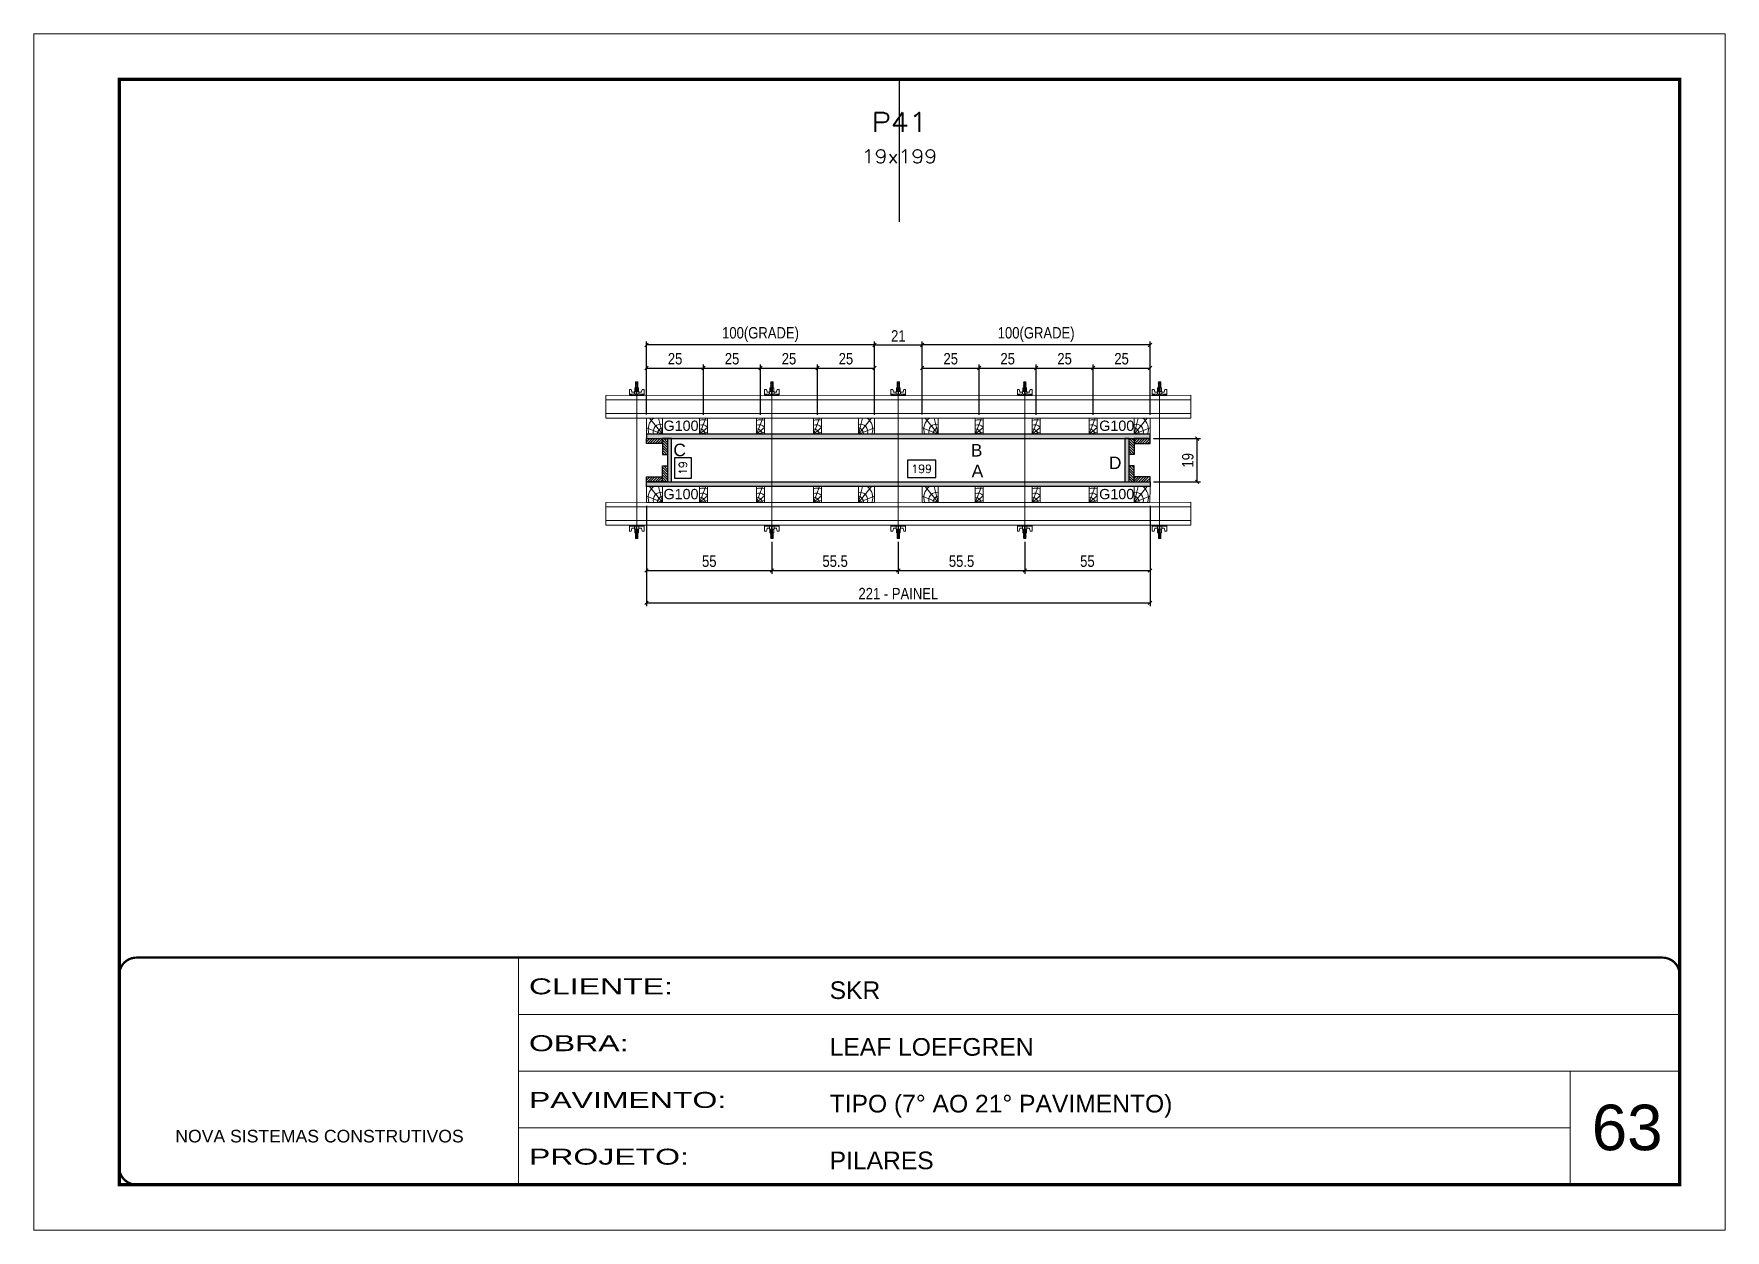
# Model space of a CAD drawing. Extents: x 14400 to 27878, y -21631 to 6985.
# Drawn here: x 17597 to 19082, y -11294 to -10244 of the extents above; entities that cross this region are included whole.
import ezdxf
from ezdxf.enums import TextEntityAlignment as Align

# ---------------------------------------------------------------- set-up
doc = ezdxf.new("R2010")
doc.units = 0
for name, pattern in [('CONTINUO', [0]), ('DASHED', [0.75, 0.5, -0.25]), ('HIDDEN', [0.375, 0.25, -0.125])]:
    doc.linetypes.add(name, pattern=pattern)
for name, color, linetype, lineweight in [('CARIMBO', 255, 'Continuous', 9), ('Folhas', 255, 'Continuous', 9), ('Hachura', 251, 'Continuous', 9), ('Madeira', 126, 'Continuous', 18), ('Perfil Metálico', 224, 'Continuous', 18), ('SARRAFO DE PRESSAO', 251, 'DASHED', 9), ('Texto Seção', 7, 'Continuous', 15)]:
    doc.layers.add(name, color=color, linetype=linetype, lineweight=lineweight)
for name, color, linetype in [('CHAPA', 1, 'Continuous'), ('COTA', 241, 'Continuous'), ('SARRAFO', 251, 'Continuous'), ('Texto de Titulo', 7, 'Continuous'), ('Texto Qtd Sarr', 242, 'Continuous'), ('TEXTO_GERAL', 7, 'Continuous')]:
    doc.layers.add(name, color=color, linetype=linetype)
doc.styles.add('ARIAL', font='arial.ttf')
doc.styles.add('COTA TECNICA 2X', font='techl___.ttf', dxfattribs={"height": 10})
doc.styles.add('ROMANS', font='romans.shx')
doc.styles.add('SANSSERIF', font='sas_____.pfb')
doc.styles.add('Tecnologia', font='')
doc.styles.get('Tecnologia').set_extended_font_data('Forgotten Futurist')
doc.dimstyles.new('SECAO PILAR', dxfattribs={"dimtxt": 10, "dimasz": 3, "dimexe": 3, "dimexo": 3, "dimgap": 3, "dimtad": 1, "dimdec": 1, "dimlfac": 0.5, "dimzin": 12, "dimdsep": 46, "dimtxsty": 'COTA TECNICA 2X', "dimblk1": 'OBLIQUE', "dimblk2": 'OBLIQUE', "dimsah": 1, "dimcen": 0.9, "dimclrd": 256, "dimclre": 256, "dimclrt": 256, "dimadec": 1, "dimazin": 3, "dimtfac": 1, "dimtdec": 1, "dimtmove": 0, "dimatfit": 3, "dimfxl": 1, "dimtolj": 1, "dimtzin": 12, "dimarcsym": 0})
doc.dimstyles.new('SECÇÃO 2', dxfattribs={"dimtxt": 7, "dimasz": 6, "dimexe": 0.18, "dimexo": 2, "dimgap": -4, "dimtad": 3, "dimdec": 1, "dimlfac": 0.5, "dimzin": 12, "dimdsep": 46, "dimtxsty": 'ROMANS', "dimblk": 'ARCHTICK', "dimcen": 0.09, "dimse1": 1, "dimse2": 1, "dimsd1": 1, "dimsd2": 1, "dimclrd": 180, "dimclre": 5, "dimclrt": 1, "dimadec": 0, "dimazin": 3, "dimtfac": 1, "dimtdec": 1, "dimtofl": 0, "dimtmove": 0, "dimatfit": 3, "dimldrblk": 'ARCHTICK', "dimfxl": 1, "dimtolj": 1, "dimtzin": 0, "dimarcsym": 0})
pattern_1 = [(315, (41044.775, -20102.1032), (1.12253202, 1.12253202), [])]
pattern_2 = [(315, (41044.775, -20090.1032), (1.12253202, 1.12253202), [])]

# ---------------------------------------------------------------- blocks, each defined once
blk = doc.blocks.new('9999999999')
at = {"color": 30, "linetype": 'CONTINUO'}
for p, q in [((98564.6, 34230.2), (98564.6, 34429.4)), ((98564.6, 34379.6), (99584, 34379.6)), ((98564.6, 34329.8), (99488, 34329.8)), ((99584, 34329.8), (99488, 34329.8)), ((99488, 34329.8), (99488, 34230.2)), ((98564.6, 34280), (99488, 34280))]:
    blk.add_line(p, q, dxfattribs=at)
at = {"color": 30, "linetype": 'CONTINUO', "const_width": 2}
blk.add_lwpolyline([(99584, 34230.2), (99584, 34414.4, 0.414214), (99569, 34429.4), (98229, 34429.4, 0.414214), (98214, 34414.4), (98214, 34245.2, 0.414214), (98229, 34230.2), (99584, 34230.2)], format="xyb", dxfattribs=at)
at = {"layer": 'Folhas'}
blk.add_lwpolyline([(98139, 34190.2), (99624, 34190.2), (99624, 35240.2), (98139, 35240.2)], close=True, dxfattribs=at)
at = {"layer": 'Folhas', "color": 30, "const_width": 3}
blk.add_lwpolyline([(98214, 34230.2), (99584, 34230.2), (99584, 35200.2), (98214, 35200.2)], close=True, dxfattribs=at)
at = {"color": 7, "linetype": 'Continuous', "ltscale": 5, "style": 'ARIAL'}
for s, height, p in [('SKR', 15.48, (98837.7, 34393.1)), ('LEAF LOEFGREN', 15.483, (98837.7, 34343.3)), ('TIPO (7° AO 21° PAVIMENTO)', 15.483, (98837.7, 34293.5)), ('NOVA SISTEMAS CONSTRUTIVOS', 11.059, (98263.2, 34267.2)), ('PILARES', 15.48, (98837.7, 34243.7))]:
    blk.add_text(s, height=height, dxfattribs=at).set_placement(p)
at = {"layer": 'Folhas', "color": 7, "style": 'Tecnologia', "width": 1.5}
for s, p in [('CLIENTE:', (98573.7, 34397.2)), ('OBRA:', (98573.7, 34347.3)), ('PAVIMENTO:', (98573.7, 34297.5)), ('PROJETO:', (98573.7, 34247.7))]:
    blk.add_text(s, height=14, dxfattribs=at).set_placement(p)
blk = doc.blocks.new('*D4770')
at = {"layer": 'COTA', "color": 180, "lineweight": -2, "transparency": 16777216}
for p, q in [((18174.4, -10616), (18159.4, -10616)), ((18159.4, -10616), (18159.4, -10634)), ((18174.4, -10634), (18174.4, -10616)), ((18159.4, -10634), (18174.4, -10634))]:
    blk.add_line(p, q, dxfattribs=at)
at = {"layer": 'Defpoints', "color": 0, "transparency": 16777216}
for p in [(18174.3, -10599.2), (18174.3, -10637.2), (18178.4, -10637.2)]:
    blk.add_point(p, dxfattribs=at)
at = {"layer": 'COTA', "color": 1, "transparency": 16777216, "insert": (18166.9, -10625), "char_height": 7, "attachment_point": 5, "rotation": 90, "style": 'ROMANS'}
blk.add_mtext('\\A1;19', dxfattribs=at)
blk = doc.blocks.new('_ArchTick')
at = {"color": 0, "linetype": 'ByBlock', "const_width": 0.15}
blk.add_lwpolyline([(-0.5, -0.5), (0.5, 0.5)], dxfattribs=at)
blk = doc.blocks.new('*D4771')
at = {"layer": 'COTA', "color": 180, "lineweight": -2, "transparency": 16777216}
for p, q in [((18388.8, -10618.2), (18364.1, -10618.2)), ((18364.1, -10618.2), (18364.1, -10633.2)), ((18388.8, -10633.2), (18388.8, -10618.2)), ((18364.1, -10633.2), (18388.8, -10633.2))]:
    blk.add_line(p, q, dxfattribs=at)
at = {"layer": 'Defpoints', "color": 0, "transparency": 16777216}
for p in [(18157, -10637.2), (18555, -10637.2), (18555, -10637.2)]:
    blk.add_point(p, dxfattribs=at)
at = {"layer": 'COTA', "color": 1, "transparency": 16777216, "insert": (18376.5, -10625.7), "char_height": 7, "attachment_point": 5, "style": 'ROMANS'}
blk.add_mtext('\\A1;199', dxfattribs=at)
blk = doc.blocks.new('_Oblique')
at = {"color": 0, "linetype": 'ByBlock', "lineweight": -2}
blk.add_line((-0.5, -0.5), (0.5, 0.5), dxfattribs=at)
blk = doc.blocks.new('*D4772')
at = {"layer": 'COTA', "lineweight": -2, "transparency": 16777216}
for p, q in [((18135, -10658.1), (18135, -10746.3)), ((18577, -10658.1), (18577, -10746.3)), ((18135, -10743.3), (18577, -10743.3))]:
    blk.add_line(p, q, dxfattribs=at)
at = {"layer": 'Defpoints', "color": 0, "transparency": 16777216}
for p in [(18135, -10655.1), (18577, -10655.1), (18577, -10743.3)]:
    blk.add_point(p, dxfattribs=at)
at = {"layer": 'COTA', "lineweight": -2, "transparency": 16777216, "xscale": 3, "yscale": 3, "zscale": 3, "rotation": 180}
blk.add_blockref('_Oblique', (18135, -10743.3), dxfattribs=at)
at = {"layer": 'COTA', "lineweight": -2, "transparency": 16777216, "xscale": 3, "yscale": 3, "zscale": 3}
blk.add_blockref('_Oblique', (18577, -10743.3), dxfattribs=at)
at = {"layer": 'COTA', "transparency": 16777216, "insert": (18356, -10735.2), "char_height": 10, "attachment_point": 5, "style": 'COTA TECNICA 2X'}
blk.add_mtext('\\A1;221 - PAINEL', dxfattribs=at)
blk = doc.blocks.new('*D4773')
at = {"layer": 'COTA', "lineweight": -2, "transparency": 16777216}
for p, q in [((18135, -10658.2), (18135, -10717.9)), ((18245, -10689.9), (18245, -10717.9)), ((18135, -10714.9), (18245, -10714.9))]:
    blk.add_line(p, q, dxfattribs=at)
at = {"layer": 'Defpoints', "color": 0, "transparency": 16777216}
for p in [(18135, -10655.2), (18245, -10686.9), (18245, -10714.9)]:
    blk.add_point(p, dxfattribs=at)
at = {"layer": 'COTA', "lineweight": -2, "transparency": 16777216, "xscale": 3, "yscale": 3, "zscale": 3, "rotation": 180}
blk.add_blockref('_Oblique', (18135, -10714.9), dxfattribs=at)
at = {"layer": 'COTA', "lineweight": -2, "transparency": 16777216, "xscale": 3, "yscale": 3, "zscale": 3}
blk.add_blockref('_Oblique', (18245, -10714.9), dxfattribs=at)
at = {"layer": 'COTA', "transparency": 16777216, "insert": (18190, -10706.8), "char_height": 10, "attachment_point": 5, "style": 'COTA TECNICA 2X'}
blk.add_mtext('\\A1;55', dxfattribs=at)
blk = doc.blocks.new('*D4774')
at = {"layer": 'COTA', "lineweight": -2, "transparency": 16777216}
for p, q in [((18577, -10658.2), (18577, -10717.9)), ((18467, -10689.9), (18467, -10717.9)), ((18467, -10714.9), (18577, -10714.9))]:
    blk.add_line(p, q, dxfattribs=at)
at = {"layer": 'Defpoints', "color": 0, "transparency": 16777216}
for p in [(18577, -10655.2), (18467, -10686.9), (18577, -10714.9)]:
    blk.add_point(p, dxfattribs=at)
at = {"layer": 'COTA', "lineweight": -2, "transparency": 16777216, "xscale": 3, "yscale": 3, "zscale": 3, "rotation": 180}
blk.add_blockref('_Oblique', (18467, -10714.9), dxfattribs=at)
at = {"layer": 'COTA', "lineweight": -2, "transparency": 16777216, "xscale": 3, "yscale": 3, "zscale": 3}
blk.add_blockref('_Oblique', (18577, -10714.9), dxfattribs=at)
at = {"layer": 'COTA', "transparency": 16777216, "insert": (18522, -10706.8), "char_height": 10, "attachment_point": 5, "style": 'COTA TECNICA 2X'}
blk.add_mtext('\\A1;55', dxfattribs=at)
blk = doc.blocks.new('C')
at = {"layer": 'Hachura', "color": 0}
for p, q in [((0, 3.22), (0, -3.22)), ((0.45, 3.22), (0, 3.22)), ((0.46, 3.16), (0, 3.16)), ((0.46, 3.05), (0, 3.05)), ((0.46, 2.88), (0, 2.88)), ((0, 2.75), (0, -1.16)), ((0.46, 2.65), (0, 2.65)), ((0.46, 2.23), (0, 2.23)), ((0.46, 1.51), (0, 1.51)), ((0.39, 0.49), (0.17, 0.49)), ((0.45, -3.23), (0.45, 3.22)), ((0.45, 3.22), (2.58, 3.22)), ((1.74, 0.97), (0.45, 0.97)), ((1.45, 0.1), (0.45, 0.1)), ((1.35, 1.94), (1.35, 0.96)), ((2.58, 2.39), (1.47, 2.09)), ((1.74, -0.97), (1.74, 0.97)), ((1.74, 0.97), (1.74, 0.84)), ((1.74, 0.97), (1.74, 0.84)), ((1.74, 0.84), (3.35, 0.84)), ((3.35, 0.45), (1.74, 0.45)), ((2.58, 3.22), (2.58, 2.39)), ((3.32, 0.84), (3.32, -0.84)), ((3.35, 0.84), (3.35, -0.84)), ((3.68, 0.45), (3.35, 0.45)), ((3.84, -0.52), (3.35, 0.45)), ((3.35, 0.06), (3.67, -0.57)), ((3.68, 0.45), (4.16, -0.52)), ((3.72, 0.5), (4.25, -0.57)), ((4.37, -0.55), (3.83, 0.53)), ((4.15, 0.45), (3.93, 0.45)), ((4.42, -0.52), (3.93, 0.45)), ((4.15, 0.45), (4.26, 0.45)), ((4.26, 0.45), (4.74, -0.52)), ((4.3, 0.5), (4.83, -0.57)), ((4.95, -0.55), (4.41, 0.53)), ((4.51, 0.45), (4.84, 0.45)), ((5, -0.52), (4.51, 0.45)), ((4.84, 0.45), (5.32, -0.52)), ((4.88, 0.5), (5.41, -0.57)), ((5.53, -0.55), (4.99, 0.53)), ((5.58, -0.52), (5.09, 0.45)), ((5.42, 0.45), (5.09, 0.45)), ((5.58, -0.52), (5.09, 0.45)), ((5.42, 0.45), (5.74, -0.19)), ((5.46, 0.5), (5.74, -0.07)), ((5.74, 0.19), (5.57, 0.53)), ((5.74, 0.32), (5.68, 0.45)), ((5.68, 0.45), (5.74, 0.45)), ((5.74, 0.45), (5.9, 0.29)), ((5.74, 0.45), (5.74, -0.52)), ((5.9, -0.36), (5.9, 0.29)), ((0.45, 0), (0, 0)), ((0.46, -1.52), (0, -1.52)), ((0.46, -2.23), (0, -2.23)), ((0.46, -2.65), (0, -2.65)), ((0.46, -2.88), (0, -2.88)), ((0.46, -3.05), (0, -3.05)), ((0.46, -3.16), (0, -3.16)), ((0, -3.22), (2.57, -3.22)), ((0.08, -0.48), (0.29, -0.48)), ((0.29, -0.48), (0.4, -0.48)), ((0.45, 0), (0.45, -0.97)), ((0.45, -0.16), (1.45, -0.16)), ((0.45, -0.65), (0.45, -0.32)), ((0.45, -3.23), (0.45, -0.65)), ((0.45, -0.97), (1.74, -0.97)), ((1.35, -1.94), (1.35, -0.97)), ((2.58, -2.39), (1.47, -2.1)), ((3.35, -0.32), (1.74, -0.32)), ((3.35, -0.84), (1.74, -0.84)), ((2.58, -3.23), (2.58, -2.39)), ((3.35, -0.07), (3.58, -0.52)), ((3.35, -0.52), (3.58, -0.52)), ((3.84, -0.52), (4.16, -0.52)), ((4.42, -0.52), (4.74, -0.52)), ((4.63, -0.52), (4.74, -0.52)), ((5, -0.52), (5.32, -0.52)), ((5.58, -0.52), (5.74, -0.52)), ((5.74, -0.52), (5.9, -0.36)), ((5.74, -0.52), (5.74, -0.52))]:
    blk.add_line(p, q, dxfattribs=at)
for centre, radius, start, end in [((1.52, 1.94), 0.161, 104.74356, 180), ((1.44, -0.03), 0.129, 272.69497, 87.30503), ((3.81, 0.39), 0.143, 25.56881, 154.43119), ((4.39, 0.39), 0.143, 25.56881, 154.43119), ((4.97, 0.39), 0.143, 25.56881, 154.43119), ((5.55, 0.39), 0.143, 25.56881, 154.43119), ((0.17, -0.37), 0.174, 221.74404, 317.85924), ((1.52, -1.94), 0.161, 180, 255.25644), ((3.71, -0.4), 0.174, 222.14076, 318.25596), ((4.29, -0.4), 0.174, 222.14076, 318.25596), ((4.87, -0.4), 0.174, 222.14076, 318.25596), ((5.45, -0.4), 0.174, 222.14076, 318.25596), ((5.61, -0.4), 0.174, 317.85924, 318.25596)]:
    blk.add_arc(centre, radius, start, end, dxfattribs=at)
blk = doc.blocks.new('*D4775')
at = {"layer": 'COTA', "lineweight": -2, "transparency": 16777216}
for p, q in [((18356, -10689.9), (18356, -10717.9)), ((18467, -10689.9), (18467, -10717.9)), ((18356, -10714.9), (18467, -10714.9))]:
    blk.add_line(p, q, dxfattribs=at)
at = {"layer": 'Defpoints', "color": 0, "transparency": 16777216}
for p in [(18356, -10686.9), (18467, -10686.9), (18467, -10714.9)]:
    blk.add_point(p, dxfattribs=at)
at = {"layer": 'COTA', "lineweight": -2, "transparency": 16777216, "xscale": 3, "yscale": 3, "zscale": 3, "rotation": 180}
blk.add_blockref('_Oblique', (18356, -10714.9), dxfattribs=at)
at = {"layer": 'COTA', "lineweight": -2, "transparency": 16777216, "xscale": 3, "yscale": 3, "zscale": 3}
blk.add_blockref('_Oblique', (18467, -10714.9), dxfattribs=at)
at = {"layer": 'COTA', "transparency": 16777216, "insert": (18411.5, -10706.8), "char_height": 10, "attachment_point": 5, "style": 'COTA TECNICA 2X'}
blk.add_mtext('\\A1;55.5', dxfattribs=at)
blk = doc.blocks.new('*D4776')
at = {"layer": 'COTA', "lineweight": -2, "transparency": 16777216}
for p, q in [((18580, -10599.2), (18621.3, -10599.2)), ((18618.3, -10637.2), (18618.3, -10599.2)), ((18580, -10637.2), (18621.3, -10637.2))]:
    blk.add_line(p, q, dxfattribs=at)
at = {"layer": 'Defpoints', "color": 0, "transparency": 16777216}
for p in [(18577, -10599.2), (18618.3, -10599.2), (18577, -10637.2)]:
    blk.add_point(p, dxfattribs=at)
at = {"layer": 'COTA', "lineweight": -2, "transparency": 16777216, "xscale": 3, "yscale": 3, "zscale": 3}
for p, rotation in [((18618.3, -10599.2), 90), ((18618.3, -10637.2), 270)]:
    blk.add_blockref('_Oblique', p, dxfattribs=dict(at, rotation=rotation))
at = {"layer": 'COTA', "transparency": 16777216, "insert": (18610.2, -10618.2), "char_height": 10, "attachment_point": 5, "rotation": 90, "style": 'COTA TECNICA 2X'}
blk.add_mtext('\\A1;19', dxfattribs=at)
blk = doc.blocks.new('*D4777')
at = {"layer": 'COTA', "lineweight": -2, "transparency": 16777216}
for p, q in [((18245, -10689.9), (18245, -10717.9)), ((18356, -10689.9), (18356, -10717.9)), ((18245, -10714.9), (18356, -10714.9))]:
    blk.add_line(p, q, dxfattribs=at)
at = {"layer": 'Defpoints', "color": 0, "transparency": 16777216}
for p in [(18245, -10686.9), (18356, -10686.9), (18356, -10714.9)]:
    blk.add_point(p, dxfattribs=at)
at = {"layer": 'COTA', "lineweight": -2, "transparency": 16777216, "xscale": 3, "yscale": 3, "zscale": 3, "rotation": 180}
blk.add_blockref('_Oblique', (18245, -10714.9), dxfattribs=at)
at = {"layer": 'COTA', "lineweight": -2, "transparency": 16777216, "xscale": 3, "yscale": 3, "zscale": 3}
blk.add_blockref('_Oblique', (18356, -10714.9), dxfattribs=at)
at = {"layer": 'COTA', "transparency": 16777216, "insert": (18300.5, -10706.8), "char_height": 10, "attachment_point": 5, "style": 'COTA TECNICA 2X'}
blk.add_mtext('\\A1;55.5', dxfattribs=at)
blk = doc.blocks.new('PONTALETE')
at = {"layer": 'Madeira'}
for q in [(2.71, 7), (7, 5.76), (7, 1.74)]:
    blk.add_line((0, 0), q, dxfattribs=at)
blk.add_lwpolyline([(0, 0), (7, 0), (7, 7), (0, 7)], close=True, dxfattribs=at)
for centre, radius, start, end in [((2.04, 0.06), 6.23, 37.28179, 109.09128), ((1.09, 0.9), 3.19, 343.60304, 109.98471), ((-0.21, -0.78), 3.09, 14.63219, 86.0383)]:
    blk.add_arc(centre, radius, start, end, dxfattribs=at)
blk = doc.blocks.new('MEIO PONTALETE')
at = {"layer": 'Madeira'}
for q in [(2.71, 7), (3.5, 2.88), (3.5, 0.87)]:
    blk.add_line((0, 0), q, dxfattribs=at)
blk.add_lwpolyline([(0, 0), (3.5, 0), (3.5, 7), (0, 7)], close=True, dxfattribs=at)
for centre, radius, start, end in [((2.04, 0.06), 6.23, 76.44987, 109.09128), ((1.09, 0.9), 3.19, 40.90626, 109.98471), ((-0.21, -0.78), 3.09, 14.63219, 86.0383)]:
    blk.add_arc(centre, radius, start, end, dxfattribs=at)
blk = doc.blocks.new('*D4778')
at = {"layer": 'COTA', "lineweight": -2, "transparency": 16777216}
for p, q in [((18377, -10578.1), (18377, -10534.2)), ((18377, -10537.2), (18427, -10537.2)), ((18427, -10578.2), (18427, -10534.2))]:
    blk.add_line(p, q, dxfattribs=at)
at = {"layer": 'Defpoints', "color": 0, "transparency": 16777216}
for p in [(18427, -10537.2), (18377, -10581.1), (18427, -10581.2)]:
    blk.add_point(p, dxfattribs=at)
at = {"layer": 'COTA', "lineweight": -2, "transparency": 16777216, "xscale": 3, "yscale": 3, "zscale": 3, "rotation": 180}
blk.add_blockref('_Oblique', (18377, -10537.2), dxfattribs=at)
at = {"layer": 'COTA', "lineweight": -2, "transparency": 16777216, "xscale": 3, "yscale": 3, "zscale": 3}
blk.add_blockref('_Oblique', (18427, -10537.2), dxfattribs=at)
at = {"layer": 'COTA', "transparency": 16777216, "insert": (18402, -10529.1), "char_height": 10, "attachment_point": 5, "style": 'COTA TECNICA 2X'}
blk.add_mtext('\\A1;25', dxfattribs=at)
blk = doc.blocks.new('*D4779')
at = {"layer": 'COTA', "lineweight": -2, "transparency": 16777216}
for p, q in [((18377, -10578.1), (18377, -10514)), ((18577, -10517), (18377, -10517)), ((18577, -10578.2), (18577, -10514))]:
    blk.add_line(p, q, dxfattribs=at)
at = {"layer": 'Defpoints', "color": 0, "transparency": 16777216}
for p in [(18377, -10517), (18377, -10581.1), (18577, -10581.2)]:
    blk.add_point(p, dxfattribs=at)
at = {"layer": 'COTA', "lineweight": -2, "transparency": 16777216, "xscale": 3, "yscale": 3, "zscale": 3, "rotation": 180}
blk.add_blockref('_Oblique', (18377, -10517), dxfattribs=at)
at = {"layer": 'COTA', "lineweight": -2, "transparency": 16777216, "xscale": 3, "yscale": 3, "zscale": 3}
blk.add_blockref('_Oblique', (18577, -10517), dxfattribs=at)
at = {"layer": 'COTA', "transparency": 16777216, "insert": (18477, -10507.8), "char_height": 10, "attachment_point": 5, "style": 'COTA TECNICA 2X'}
blk.add_mtext('\\A1;100(GRADE)', dxfattribs=at)
blk = doc.blocks.new('*D4780')
at = {"layer": 'COTA', "lineweight": -2, "transparency": 16777216}
for p, q in [((18427, -10578.2), (18427, -10534.2)), ((18427, -10537.2), (18477, -10537.2)), ((18477, -10578.2), (18477, -10534.2))]:
    blk.add_line(p, q, dxfattribs=at)
at = {"layer": 'Defpoints', "color": 0, "transparency": 16777216}
for p in [(18477, -10537.2), (18427, -10581.2), (18477, -10581.2)]:
    blk.add_point(p, dxfattribs=at)
at = {"layer": 'COTA', "lineweight": -2, "transparency": 16777216, "xscale": 3, "yscale": 3, "zscale": 3, "rotation": 180}
blk.add_blockref('_Oblique', (18427, -10537.2), dxfattribs=at)
at = {"layer": 'COTA', "lineweight": -2, "transparency": 16777216, "xscale": 3, "yscale": 3, "zscale": 3}
blk.add_blockref('_Oblique', (18477, -10537.2), dxfattribs=at)
at = {"layer": 'COTA', "transparency": 16777216, "insert": (18452, -10529.1), "char_height": 10, "attachment_point": 5, "style": 'COTA TECNICA 2X'}
blk.add_mtext('\\A1;25', dxfattribs=at)
blk = doc.blocks.new('*D4781')
at = {"layer": 'COTA', "lineweight": -2, "transparency": 16777216}
for p, q in [((18477, -10578.2), (18477, -10534.2)), ((18477, -10537.2), (18527, -10537.2)), ((18527, -10578.2), (18527, -10534.2))]:
    blk.add_line(p, q, dxfattribs=at)
at = {"layer": 'Defpoints', "color": 0, "transparency": 16777216}
for p in [(18527, -10537.2), (18477, -10581.2), (18527, -10581.2)]:
    blk.add_point(p, dxfattribs=at)
at = {"layer": 'COTA', "lineweight": -2, "transparency": 16777216, "xscale": 3, "yscale": 3, "zscale": 3, "rotation": 180}
blk.add_blockref('_Oblique', (18477, -10537.2), dxfattribs=at)
at = {"layer": 'COTA', "lineweight": -2, "transparency": 16777216, "xscale": 3, "yscale": 3, "zscale": 3}
blk.add_blockref('_Oblique', (18527, -10537.2), dxfattribs=at)
at = {"layer": 'COTA', "transparency": 16777216, "insert": (18502, -10529.1), "char_height": 10, "attachment_point": 5, "style": 'COTA TECNICA 2X'}
blk.add_mtext('\\A1;25', dxfattribs=at)
blk = doc.blocks.new('*D4782')
at = {"layer": 'COTA', "lineweight": -2, "transparency": 16777216}
for p, q in [((18527, -10578.2), (18527, -10534.2)), ((18527, -10537.2), (18577, -10537.2)), ((18577, -10578.2), (18577, -10534.2))]:
    blk.add_line(p, q, dxfattribs=at)
at = {"layer": 'Defpoints', "color": 0, "transparency": 16777216}
for p in [(18577, -10537.2), (18527, -10581.2), (18577, -10581.2)]:
    blk.add_point(p, dxfattribs=at)
at = {"layer": 'COTA', "lineweight": -2, "transparency": 16777216, "xscale": 3, "yscale": 3, "zscale": 3, "rotation": 180}
blk.add_blockref('_Oblique', (18527, -10537.2), dxfattribs=at)
at = {"layer": 'COTA', "lineweight": -2, "transparency": 16777216, "xscale": 3, "yscale": 3, "zscale": 3}
blk.add_blockref('_Oblique', (18577, -10537.2), dxfattribs=at)
at = {"layer": 'COTA', "transparency": 16777216, "insert": (18552, -10529.1), "char_height": 10, "attachment_point": 5, "style": 'COTA TECNICA 2X'}
blk.add_mtext('\\A1;25', dxfattribs=at)
blk = doc.blocks.new('*D4783')
at = {"layer": 'COTA', "lineweight": -2, "transparency": 16777216}
for p, q in [((18135, -10578.1), (18135, -10534.2)), ((18135, -10537.2), (18185, -10537.2)), ((18185, -10578.2), (18185, -10534.2))]:
    blk.add_line(p, q, dxfattribs=at)
at = {"layer": 'Defpoints', "color": 0, "transparency": 16777216}
for p in [(18185, -10537.2), (18135, -10581.1), (18185, -10581.2)]:
    blk.add_point(p, dxfattribs=at)
at = {"layer": 'COTA', "lineweight": -2, "transparency": 16777216, "xscale": 3, "yscale": 3, "zscale": 3, "rotation": 180}
blk.add_blockref('_Oblique', (18135, -10537.2), dxfattribs=at)
at = {"layer": 'COTA', "lineweight": -2, "transparency": 16777216, "xscale": 3, "yscale": 3, "zscale": 3}
blk.add_blockref('_Oblique', (18185, -10537.2), dxfattribs=at)
at = {"layer": 'COTA', "transparency": 16777216, "insert": (18160, -10529.1), "char_height": 10, "attachment_point": 5, "style": 'COTA TECNICA 2X'}
blk.add_mtext('\\A1;25', dxfattribs=at)
blk = doc.blocks.new('*D4784')
at = {"layer": 'COTA', "lineweight": -2, "transparency": 16777216}
for p, q in [((18135, -10578.1), (18135, -10514)), ((18335, -10517), (18135, -10517)), ((18335, -10578.2), (18335, -10514))]:
    blk.add_line(p, q, dxfattribs=at)
at = {"layer": 'Defpoints', "color": 0, "transparency": 16777216}
for p in [(18135, -10517), (18135, -10581.1), (18335, -10581.2)]:
    blk.add_point(p, dxfattribs=at)
at = {"layer": 'COTA', "lineweight": -2, "transparency": 16777216, "xscale": 3, "yscale": 3, "zscale": 3, "rotation": 180}
blk.add_blockref('_Oblique', (18135, -10517), dxfattribs=at)
at = {"layer": 'COTA', "lineweight": -2, "transparency": 16777216, "xscale": 3, "yscale": 3, "zscale": 3}
blk.add_blockref('_Oblique', (18335, -10517), dxfattribs=at)
at = {"layer": 'COTA', "transparency": 16777216, "insert": (18235, -10507.8), "char_height": 10, "attachment_point": 5, "style": 'COTA TECNICA 2X'}
blk.add_mtext('\\A1;100(GRADE)', dxfattribs=at)
blk = doc.blocks.new('*D4785')
at = {"layer": 'COTA', "lineweight": -2, "transparency": 16777216}
for p, q in [((18185, -10578.2), (18185, -10534.2)), ((18185, -10537.2), (18235, -10537.2)), ((18235, -10578.2), (18235, -10534.2))]:
    blk.add_line(p, q, dxfattribs=at)
at = {"layer": 'Defpoints', "color": 0, "transparency": 16777216}
for p in [(18235, -10537.2), (18185, -10581.2), (18235, -10581.2)]:
    blk.add_point(p, dxfattribs=at)
at = {"layer": 'COTA', "lineweight": -2, "transparency": 16777216, "xscale": 3, "yscale": 3, "zscale": 3, "rotation": 180}
blk.add_blockref('_Oblique', (18185, -10537.2), dxfattribs=at)
at = {"layer": 'COTA', "lineweight": -2, "transparency": 16777216, "xscale": 3, "yscale": 3, "zscale": 3}
blk.add_blockref('_Oblique', (18235, -10537.2), dxfattribs=at)
at = {"layer": 'COTA', "transparency": 16777216, "insert": (18210, -10529.1), "char_height": 10, "attachment_point": 5, "style": 'COTA TECNICA 2X'}
blk.add_mtext('\\A1;25', dxfattribs=at)
blk = doc.blocks.new('*D4786')
at = {"layer": 'COTA', "lineweight": -2, "transparency": 16777216}
for p, q in [((18235, -10578.2), (18235, -10534.2)), ((18235, -10537.2), (18285, -10537.2)), ((18285, -10578.2), (18285, -10534.2))]:
    blk.add_line(p, q, dxfattribs=at)
at = {"layer": 'Defpoints', "color": 0, "transparency": 16777216}
for p in [(18285, -10537.2), (18235, -10581.2), (18285, -10581.2)]:
    blk.add_point(p, dxfattribs=at)
at = {"layer": 'COTA', "lineweight": -2, "transparency": 16777216, "xscale": 3, "yscale": 3, "zscale": 3, "rotation": 180}
blk.add_blockref('_Oblique', (18235, -10537.2), dxfattribs=at)
at = {"layer": 'COTA', "lineweight": -2, "transparency": 16777216, "xscale": 3, "yscale": 3, "zscale": 3}
blk.add_blockref('_Oblique', (18285, -10537.2), dxfattribs=at)
at = {"layer": 'COTA', "transparency": 16777216, "insert": (18260, -10529.1), "char_height": 10, "attachment_point": 5, "style": 'COTA TECNICA 2X'}
blk.add_mtext('\\A1;25', dxfattribs=at)
blk = doc.blocks.new('*D4787')
at = {"layer": 'COTA', "lineweight": -2, "transparency": 16777216}
for p, q in [((18285, -10578.2), (18285, -10534.2)), ((18285, -10537.2), (18335, -10537.2)), ((18335, -10578.2), (18335, -10534.2))]:
    blk.add_line(p, q, dxfattribs=at)
at = {"layer": 'Defpoints', "color": 0, "transparency": 16777216}
for p in [(18335, -10537.2), (18285, -10581.2), (18335, -10581.2)]:
    blk.add_point(p, dxfattribs=at)
at = {"layer": 'COTA', "lineweight": -2, "transparency": 16777216, "xscale": 3, "yscale": 3, "zscale": 3, "rotation": 180}
blk.add_blockref('_Oblique', (18285, -10537.2), dxfattribs=at)
at = {"layer": 'COTA', "lineweight": -2, "transparency": 16777216, "xscale": 3, "yscale": 3, "zscale": 3}
blk.add_blockref('_Oblique', (18335, -10537.2), dxfattribs=at)
at = {"layer": 'COTA', "transparency": 16777216, "insert": (18310, -10529.1), "char_height": 10, "attachment_point": 5, "style": 'COTA TECNICA 2X'}
blk.add_mtext('\\A1;25', dxfattribs=at)
blk = doc.blocks.new('*D4788')
at = {"layer": 'COTA', "lineweight": -2, "transparency": 16777216}
for p, q in [((18335, -10578.2), (18335, -10514)), ((18335, -10517), (18377, -10517)), ((18377, -10578.1), (18377, -10514))]:
    blk.add_line(p, q, dxfattribs=at)
at = {"layer": 'Defpoints', "color": 0, "transparency": 16777216}
for p in [(18377, -10517), (18335, -10581.2), (18377, -10581.1)]:
    blk.add_point(p, dxfattribs=at)
at = {"layer": 'COTA', "lineweight": -2, "transparency": 16777216, "xscale": 3, "yscale": 3, "zscale": 3, "rotation": 180}
blk.add_blockref('_Oblique', (18335, -10517), dxfattribs=at)
at = {"layer": 'COTA', "lineweight": -2, "transparency": 16777216, "xscale": 3, "yscale": 3, "zscale": 3}
blk.add_blockref('_Oblique', (18377, -10517), dxfattribs=at)
at = {"layer": 'COTA', "transparency": 16777216, "insert": (18356, -10509), "char_height": 10, "attachment_point": 5, "style": 'COTA TECNICA 2X'}
blk.add_mtext('\\A1;21', dxfattribs=at)
blk = doc.blocks.new('titulo1')
at = {"layer": 'Defpoints', "color": 252, "linetype": 'HIDDEN', "ltscale": 2}
blk.add_line((0, 0), (0, 125), dxfattribs=at)
at = {"layer": 'Defpoints', "style": 'ROMANS', "oblique": 15}
blk.add_attdef('FOLHA', text='', height=10, dxfattribs=at).set_placement((0, 15.6), align=Align.MIDDLE_CENTER)
at = {"layer": 'Texto Qtd Sarr', "color": 3, "style": 'ROMANS', "oblique": 15}
for tag, height, p in [('TITULO', 17, (0, 71.4)), ('SEÇÃO', 12, (0, 41.5))]:
    blk.add_attdef(tag, text='', height=height, dxfattribs=at).set_placement(p, align=Align.MIDDLE_CENTER)

msp = doc.modelspace()

# ---------------------------------------------------------------- hatches: boundary and pattern name
at = {"layer": 'Hachura'}
h = msp.add_hatch(color=256, dxfattribs=at)
h.dxf.hatch_style = 1
h.paths.add_polyline_path([(18576.967, -10599.151), (18576.967, -10595.151), (18134.967, -10595.151), (18134.967, -10599.151)])
h = msp.add_hatch(dxfattribs=at)
h.set_pattern_fill('ANSI31', color=256, scale=0.5, angle=180, style=0)
h.set_pattern_definition([(225, (9011.015, -33494.9595), (1.12253202, -1.12253202), [])])
h.paths.add_polyline_path([(18148.967, -10603.551), (18148.967, -10599.151), (18134.967, -10599.151), (18134.967, -10603.551)])
h = msp.add_hatch(dxfattribs=at)
h.set_pattern_fill('ANSI31', color=256, scale=0.5, angle=270, style=0)
h.set_pattern_definition(pattern_1)
h.paths.add_polyline_path([(18153.367, -10613.151), (18148.967, -10613.151), (18148.967, -10599.151), (18153.367, -10599.151)])
h = msp.add_hatch(color=256, dxfattribs=at)
h.dxf.hatch_style = 1
h.paths.add_polyline_path([(18153.367, -10637.151), (18156.967, -10637.151), (18156.967, -10599.151), (18153.367, -10599.151)])
h = msp.add_hatch(color=256, dxfattribs=at)
h.dxf.hatch_style = 1
h.paths.add_polyline_path([(18554.967, -10637.151), (18558.567, -10637.151), (18558.567, -10599.151), (18554.967, -10599.151)])
h = msp.add_hatch(dxfattribs=at)
h.set_pattern_fill('ANSI31', color=256, scale=0.5, angle=270, style=0)
h.set_pattern_definition(pattern_1)
h.paths.add_polyline_path([(18558.567, -10613.151), (18562.967, -10613.151), (18562.967, -10599.151), (18558.567, -10599.151)])
h = msp.add_hatch(dxfattribs=at)
h.set_pattern_fill('ANSI31', color=256, scale=0.5, angle=180, style=0)
h.set_pattern_definition([(225, (9439.015, -33528.5595), (1.12253202, -1.12253202), [])])
h.paths.add_polyline_path([(18576.967, -10599.151), (18576.967, -10603.551), (18562.967, -10603.551), (18562.967, -10599.151)])
h = msp.add_hatch(dxfattribs=at)
h.set_pattern_fill('ANSI31', color=256, scale=0.5, angle=270, style=0)
h.set_pattern_definition(pattern_2)
h.paths.add_polyline_path([(18153.367, -10623.151), (18148.967, -10623.151), (18148.967, -10637.151), (18153.367, -10637.151)])
h = msp.add_hatch(dxfattribs=at)
h.set_pattern_fill('ANSI31', color=256, scale=0.5, angle=270, style=0)
h.set_pattern_definition(pattern_2)
h.paths.add_polyline_path([(18558.567, -10623.151), (18562.967, -10623.151), (18562.967, -10637.151), (18558.567, -10637.151)])
h = msp.add_hatch(dxfattribs=at)
h.set_pattern_fill('ANSI31', color=256, scale=0.5, angle=180, style=0)
h.set_pattern_definition([(225, (9011.015, -33528.5595), (1.12253202, -1.12253202), [])])
h.paths.add_polyline_path([(18148.967, -10637.151), (18148.967, -10632.751), (18134.967, -10632.751), (18134.967, -10637.151)])
h = msp.add_hatch(color=256, dxfattribs=at)
h.dxf.hatch_style = 1
h.paths.add_polyline_path([(18576.967, -10637.151), (18576.967, -10641.151), (18134.967, -10641.151), (18134.967, -10637.151)])
h = msp.add_hatch(dxfattribs=at)
h.set_pattern_fill('ANSI31', color=256, scale=0.5, angle=180, style=0)
h.set_pattern_definition([(225, (9074.015, -33528.5595), (1.12253202, -1.12253202), [])])
h.paths.add_polyline_path([(18562.967, -10637.151), (18562.967, -10632.751), (18576.967, -10632.751), (18576.967, -10637.151)])

# ---------------------------------------------------------------- linework, layer by layer
at = {"layer": 'CHAPA'}
for points in [[(18576.967, -10599.151), (18576.967, -10595.151), (18134.967, -10595.151), (18134.967, -10599.151)], [(18153.367, -10637.151), (18156.967, -10637.151), (18156.967, -10599.151), (18153.367, -10599.151)], [(18554.967, -10637.151), (18558.567, -10637.151), (18558.567, -10599.151), (18554.967, -10599.151)], [(18576.967, -10637.151), (18576.967, -10641.151), (18134.967, -10641.151), (18134.967, -10637.151)]]:
    msp.add_lwpolyline(points, close=True, dxfattribs=at)
at = {"layer": 'Hachura'}
for p, q in [((18126.278, -10685.922), (18126.278, -10554.181)), ((18244.967, -10685.922), (18244.967, -10554.181)), ((18355.967, -10685.922), (18355.967, -10554.181)), ((18466.967, -10685.922), (18466.967, -10554.181)), ((18585.355, -10685.922), (18585.356, -10554.181))]:
    msp.add_line(p, q, dxfattribs=at)
at = {"layer": 'Madeira'}
for points in [[(18134.967, -10595.149), (18134.982, -10581.149), (18334.975, -10581.151), (18334.96, -10595.151)], [(18376.974, -10595.149), (18376.989, -10581.149), (18576.982, -10581.151), (18576.967, -10595.151)], [(18134.951, -10655.135), (18134.967, -10641.135), (18334.96, -10641.138), (18334.944, -10655.138)], [(18376.958, -10655.135), (18376.974, -10641.135), (18576.967, -10641.138), (18576.951, -10655.138)]]:
    msp.add_lwpolyline(points, close=True, dxfattribs=at)
at = {"layer": 'Perfil Metálico'}
for p, q in [((18612.685, -10565.211), (18099.249, -10565.211)), ((18612.685, -10577.211), (18099.249, -10577.211)), ((18612.685, -10659.152), (18099.249, -10659.152)), ((18612.685, -10671.152), (18099.249, -10671.152))]:
    msp.add_line(p, q, dxfattribs=at)
for points in [[(18612.685, -10581.151), (18612.685, -10561.151), (18099.249, -10561.211), (18099.249, -10581.211)], [(18099.249, -10655.152), (18099.249, -10675.152), (18612.685, -10675.092), (18612.685, -10655.092)]]:
    msp.add_lwpolyline(points, close=True, dxfattribs=at)
at = {"layer": 'SARRAFO'}
for points in [[(18148.967, -10603.551), (18134.967, -10603.551), (18134.967, -10599.151), (18148.967, -10599.151)], [(18153.367, -10599.151), (18148.967, -10599.151), (18148.967, -10613.151), (18153.367, -10613.151)], [(18558.567, -10599.151), (18562.967, -10599.151), (18562.967, -10613.151), (18558.567, -10613.151)], [(18562.967, -10603.551), (18576.967, -10603.551), (18576.967, -10599.151), (18562.967, -10599.151)], [(18153.367, -10637.151), (18148.967, -10637.151), (18148.967, -10623.151), (18153.367, -10623.151)], [(18558.567, -10637.151), (18562.967, -10637.151), (18562.967, -10623.151), (18558.567, -10623.151)], [(18148.967, -10637.151), (18134.967, -10637.151), (18134.967, -10632.751), (18148.967, -10632.751)], [(18562.967, -10637.151), (18576.967, -10637.151), (18576.967, -10632.751), (18562.967, -10632.751)]]:
    msp.add_lwpolyline(points, dxfattribs=at)

# ---------------------------------------------------------------- block references
at = {"layer": 'Hachura', "linetype": 'Continuous', "yscale": 2, "zscale": 2}
for p, xscale, rotation in [((18126.287, -10561.181), -2, 270), ((18244.958, -10561.181), 2, 90.00000000000001), ((18355.958, -10561.181), 2, 90.00000000000001), ((18466.958, -10561.181), 2, 90.00000000000001), ((18585.346, -10561.181), 2, 90.00000000000001), ((18126.278, -10675.122), 2, 270), ((18244.967, -10675.122), -2, 90), ((18355.967, -10675.122), -2, 90), ((18466.967, -10675.122), -2, 90), ((18585.355, -10675.122), -2, 90)]:
    msp.add_blockref('C', p, dxfattribs=dict(at, xscale=xscale, rotation=rotation))
at = {"layer": 'Madeira'}
for name, p, xscale, yscale, zscale, rotation in [('PONTALETE', (18148.967, -10595.155), 2, 2, 2, 89.93708930310329), ('MEIO PONTALETE', (18181.467, -10595.147), 1.999999997962732, 1.999999997962732, 1.999999997962732, 359.9370893031033), ('MEIO PONTALETE', (18231.467, -10595.147), 1.999999997962732, 1.999999997962732, 1.999999997962732, 359.9370893031033), ('MEIO PONTALETE', (18281.467, -10595.147), 1.999999997962732, 1.999999997962732, 1.999999997962732, 359.9370893031033), ('PONTALETE', (18320.96, -10595.136), -2, 2, 2, 269.9370893031033), ('PONTALETE', (18390.974, -10595.155), 2, 2, 2, 89.93708930310329), ('MEIO PONTALETE', (18423.474, -10595.147), 1.999999997962732, 1.999999997962732, 1.999999997962732, 359.9370893031033), ('MEIO PONTALETE', (18473.474, -10595.147), 1.999999997962732, 1.999999997962732, 1.999999997962732, 359.9370893031033), ('MEIO PONTALETE', (18523.474, -10595.147), 1.999999997962732, 1.999999997962732, 1.999999997962732, 359.9370893031033), ('PONTALETE', (18562.967, -10595.136), -2, 2, 2, 269.9370893031033), ('PONTALETE', (18148.951, -10655.141), 2, 2, 2, 89.93708930310329), ('MEIO PONTALETE', (18181.451, -10655.134), 1.999999997962732, 1.999999997962732, 1.999999997962732, 359.9370893031033), ('MEIO PONTALETE', (18231.451, -10655.134), 1.999999997962732, 1.999999997962732, 1.999999997962732, 359.9370893031033), ('MEIO PONTALETE', (18281.451, -10655.134), 1.999999997962732, 1.999999997962732, 1.999999997962732, 359.9370893031033), ('PONTALETE', (18320.944, -10655.122), -2, 2, 2, 269.9370893031033), ('PONTALETE', (18390.958, -10655.141), 2, 2, 2, 89.93708930310329), ('MEIO PONTALETE', (18423.458, -10655.134), 1.999999997962732, 1.999999997962732, 1.999999997962732, 359.9370893031033), ('MEIO PONTALETE', (18473.458, -10655.134), 1.999999997962732, 1.999999997962732, 1.999999997962732, 359.9370893031033), ('MEIO PONTALETE', (18523.458, -10655.134), 1.999999997962732, 1.999999997962732, 1.999999997962732, 359.9370893031033), ('PONTALETE', (18562.951, -10655.122), -2, 2, 2, 269.9370893031033)]:
    msp.add_blockref(name, p, dxfattribs=dict(at, xscale=xscale, yscale=yscale, zscale=zscale, rotation=rotation))
at = {"layer": 'SARRAFO DE PRESSAO', "color": 6, "linetype": 'ByBlock'}
msp.add_blockref('9999999999', (-80542.011, -45484.104), dxfattribs=at)
at = {"layer": 'Texto Seção'}
ref = msp.add_blockref('titulo1', (18356.967, -10408.899), dxfattribs=at)
ref.add_attrib('TITULO', 'P41', dxfattribs={"layer": 'Texto de Titulo', "color": 7, "height": 17, "style": 'ROMANS', "width": 1.1}).set_placement((18356.967, -10321.399), align=Align.MIDDLE_CENTER)
ref.add_attrib('SEÇÃO', '19x199', dxfattribs={"layer": 'Texto de Titulo', "color": 7, "height": 12, "style": 'ROMANS', "width": 1.1}).set_placement((18356.967, -10351.399), align=Align.MIDDLE_CENTER)

# ---------------------------------------------------------------- texts
at = {"layer": 'CARIMBO', "style": 'ARIAL'}
msp.add_text('63', height=40, dxfattribs=at).set_placement((18964.828, -11223.755))
at = {"layer": 'TEXTO_GERAL', "color": 0, "linetype": 'Continuous', "style": 'SANSSERIF'}
for p in [(18149.823, -10587.851), (18532.367, -10587.851), (18149.807, -10647.837), (18532.352, -10647.837)]:
    msp.add_text('G100', height=9, dxfattribs=at).set_placement(p, align=Align.MIDDLE_LEFT)
at = {"layer": 'TEXTO_GERAL', "style": 'ARIAL'}
for s, p in [('C', (18163.984, -10609.095)), ('B', (18424.73, -10609.402)), ('D', (18546.326, -10620.428)), ('A', (18425.476, -10627.632))]:
    msp.add_text(s, height=11, dxfattribs=at).set_placement(p, align=Align.MIDDLE_CENTER)

# ---------------------------------------------------------------- dimensions: what is measured, and where the dimension line sits
at = {"layer": 'COTA'}
for base, p1, p2, text, picture, middle in [((18134.982, -10517.018), (18334.975, -10581.165), (18134.982, -10581.14), '<>(GRADE)', '*D4784', (18234.979, -10507.797)), ((18376.989, -10517.018), (18576.982, -10581.165), (18376.989, -10581.14), '<>(GRADE)', '*D4779', (18476.986, -10507.797)), ((18576.967, -10743.313), (18134.967, -10655.142), (18576.967, -10655.102), '<> - PAINEL', '*D4772', (18355.967, -10735.239))]:
    dim = msp.add_linear_dim(base=base, p1=p1, p2=p2, text=text, dimstyle='SECAO PILAR', dxfattribs=at)
    dim.commit()
    dim.dimension.update_dxf_attribs({"geometry": picture, "text_midpoint": middle})
for base, p1, p2, picture, middle in [((18376.989, -10517.018), (18334.975, -10581.183), (18376.989, -10581.14), '*D4788', (18355.982, -10508.959)), ((18184.982, -10537.213), (18134.982, -10581.14), (18184.982, -10581.151), '*D4783', (18159.982, -10529.103)), ((18234.982, -10537.213), (18184.982, -10581.151), (18234.982, -10581.151), '*D4785', (18209.982, -10529.103)), ((18284.982, -10537.213), (18234.982, -10581.151), (18284.982, -10581.151), '*D4786', (18259.982, -10529.103)), ((18334.975, -10537.213), (18284.982, -10581.151), (18334.975, -10581.151), '*D4787', (18309.979, -10529.103)), ((18426.989, -10537.213), (18376.989, -10581.14), (18426.989, -10581.151), '*D4778', (18401.989, -10529.103)), ((18476.989, -10537.213), (18426.989, -10581.151), (18476.989, -10581.151), '*D4780', (18451.989, -10529.103)), ((18526.989, -10537.213), (18476.989, -10581.151), (18526.989, -10581.151), '*D4781', (18501.989, -10529.103)), ((18576.982, -10537.213), (18526.989, -10581.151), (18576.982, -10581.151), '*D4782', (18551.986, -10529.103)), ((18245.035, -10714.889), (18134.967, -10655.151), (18245.035, -10686.922), '*D4773', (18190.001, -10706.779)), ((18576.967, -10714.889), (18467.035, -10686.922), (18576.967, -10655.151), '*D4774', (18522.001, -10706.779)), ((18356.035, -10714.889), (18245.035, -10686.922), (18356.035, -10686.922), '*D4777', (18300.535, -10706.779)), ((18467.035, -10714.889), (18356.035, -10686.922), (18467.035, -10686.922), '*D4775', (18411.535, -10706.779))]:
    dim = msp.add_linear_dim(base=base, p1=p1, p2=p2, dimstyle='SECAO PILAR', dxfattribs=at)
    dim.commit()
    dim.dimension.update_dxf_attribs({"geometry": picture, "text_midpoint": middle})
dim = msp.add_linear_dim(base=(18178.382, -10637.151), p1=(18174.287, -10599.151), p2=(18174.287, -10637.151), angle=270, dimstyle='SECÇÃO 2', dxfattribs=at)
dim.commit()
dim.dimension.update_dxf_attribs({"geometry": '*D4770', "text_midpoint": (18178.382, -10625.042), "dimtype": 160})
dim = msp.add_linear_dim(base=(18618.266, -10599.151), p1=(18576.967, -10637.151), p2=(18576.968, -10599.151), angle=90, dimstyle='SECAO PILAR', dxfattribs=at)
dim.commit()
dim.dimension.update_dxf_attribs({"geometry": '*D4776', "text_midpoint": (18610.178, -10618.151)})
dim = msp.add_linear_dim(base=(18554.967, -10637.151), p1=(18156.967, -10637.151), p2=(18554.967, -10637.151), dimstyle='SECÇÃO 2', dxfattribs=at)
dim.commit()
dim.dimension.update_dxf_attribs({"geometry": '*D4771', "text_midpoint": (18376.477, -10637.151), "dimtype": 160})

doc.saveas('drawing.dxf')
